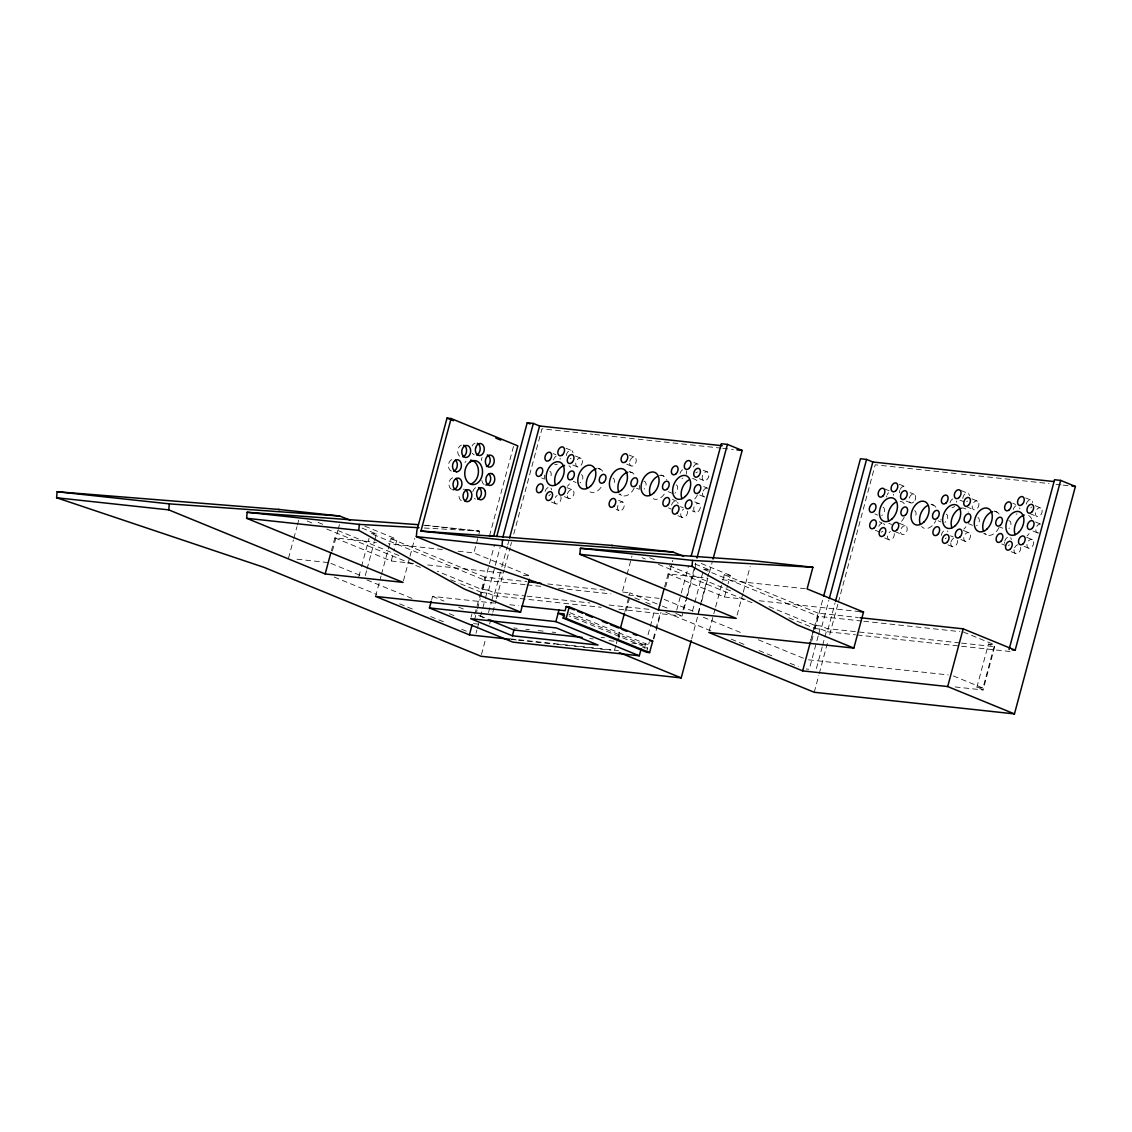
<?xml version="1.0" encoding="UTF-8"?>
<svg xmlns="http://www.w3.org/2000/svg" width="1132" height="1132" viewBox="0 0 1132 1132"><rect width="100%" height="100%" fill="white"/><g stroke="black" fill="none" stroke-linecap="round" stroke-linejoin="round"><path stroke-width="0.75" stroke-dasharray="5 3.75" d="M288.476 558.288L293.386 539.978M293.825 538.323L296.952 526.663M297.405 524.993L298.735 519.998M331.322 551.001L334.831 537.884L376.348 542.384M332.384 551.043L337.746 531.064M338.185 529.408L339.529 524.413M358.816 576.627L361.051 568.292M361.49 566.637L369.074 538.337M365.268 575.608L366.612 570.613M367.051 568.943L374.197 542.313M374.635 540.643L376.432 533.979L360.259 527.356M375.569 596.423L381.031 576.061M381.484 574.363L387.852 550.591M388.304 548.893L391.035 538.705L397.049 539.356L393.922 551.015M334.831 537.884L391.248 561.005L393.483 552.685M403.459 580.73L409.6 557.793M410.039 556.152L414.793 538.379M431.688 599.578L432.537 596.408L494.005 603.045M458.135 551.213L473.869 552.911L475.992 544.973M476.416 543.388L477.69 538.62M478.893 534.148L479.657 531.262L478.652 531.035L424.259 525.149M489.533 535.804L513.758 445.428M471.082 617.251L471.846 614.365M474.803 614.322L484.878 577.164L526.819 581.692M460.526 583.829L481.737 592.517L489.01 565.349M489.463 563.651L494.472 544.987M474.407 620.279L477.081 610.289M477.52 608.634L480.209 598.644M480.647 596.974L485.104 580.334L525.305 584.678M476.02 633.297L476.912 629.958M477.364 628.302L478.695 623.308M480.477 616.643L482.26 609.978M482.713 608.323L484.949 599.988M485.387 598.333L487.623 589.998L493.877 592.574L525.29 595.97M481.737 592.517L487.85 593.182L500.132 547.336M488.529 612.539L491.203 602.564M491.642 600.894L493.877 592.574M487.85 593.182L494.104 595.743L501.377 568.575M501.844 566.877L507.292 546.515M507.744 544.817L508.664 541.421M481.454 654.565L485.557 639.297M489.647 624.015L492.378 613.827M492.83 612.129L496.014 600.243M496.467 598.545L504.207 569.693M504.66 567.995L510.108 547.619M510.574 545.921L511.48 542.525M513.758 534.049L541.959 428.802L592.885 434.292M622.614 590.975L626.633 575.99M627.071 574.32L631.981 556.01M615.822 645.452L614.45 650.546L609.214 649.98M616.275 643.754L617.633 638.66M618.086 636.962L619.912 630.17M624.921 611.506L629.916 592.828L660.805 605.493M618.553 639.283L620.775 630.963M626.138 610.983L629.25 599.337M644.49 648.07L646.273 641.405M648.056 634.755L649.839 628.09M650.292 626.42L654.296 611.436M646.542 652.258L647.66 648.084L569.155 615.907M631.854 643.103L648.509 644.9L649.259 642.113M664.555 587.013L668.078 573.896L707.854 578.211M665.63 587.055L672.762 560.425M653.277 638.745L655.513 630.411M655.966 628.755L660.423 612.101M653.872 638.986L661.003 612.341M676.724 610.091L680.827 594.809M681.28 593.111L688.553 565.958M683.049 609.978L685.61 600.413M686.077 598.715L695.614 563.099M618.836 609.214L682.072 616.049L683.431 610.955M683.898 609.257L687.082 597.371M687.534 595.687L696.18 563.425M692.501 610.969L703.651 569.339L709.665 569.99L707.882 576.655M698.076 613.275L707.443 578.325M691.666 638.858L701.217 603.215M701.67 601.517L707.585 579.442M709.41 572.65L712.141 562.462M709.269 630.736L713.372 615.454M713.825 613.756L715.183 608.662M715.636 606.964L722.457 581.508M722.923 579.81L724.282 574.716L730.296 575.367L728.06 583.688M668.078 573.896L724.494 597.017L727.607 585.357M737.13 615.101L742.833 593.805M743.271 592.163L750.176 566.439M959.78 642.919L827.124 628.571L820.856 626.01L814.743 625.359L810.724 640.344L818.125 613.162L858.311 617.506M788.877 617.831L814.969 628.529L823.162 597.965M811.658 641.306L814.332 631.316M814.785 629.661L818.351 616.332L862.032 621.058M818.181 636L809.267 669.295L806.21 668.97M818.634 634.345L820.856 626.01M814.969 628.529L821.096 629.18L828.822 600.328M816.413 668.531L822.214 646.896M822.653 645.226L824.436 638.561M824.888 636.906L827.124 628.571M821.096 629.18L827.351 631.755L835.076 602.889M814.248 692.275L818.79 675.295M819.243 673.597L827.888 641.349M829.714 634.557L837.892 604.007M838.359 602.309L875.192 464.799L959.497 473.912M976.831 687.407L988.434 644.122L994.561 644.787L982.958 688.072L976.831 687.407L983.1 689.968L994.688 646.683L988.434 644.122M464.927 462.45L465.96 461.502M452.644 477.803L451.541 478.369A6.042 4.429 -83.8 0 0 448.951 484.284A6.042 4.429 -83.8 0 0 451.852 489.42M424.245 528.007L478.652 531.035M423.708 525.248L479.657 531.262M442.386 549.529L388.446 543.7M805.361 588.739L719.966 579.527M594.64 434.49L721.084 448.145M722.839 448.343L733.38 449.475M961.252 474.11L985.831 476.756M987.585 476.954L1049.053 483.59M1056.085 484.355L1061.349 484.921M1063.104 485.104L1068.382 485.685M376.432 533.979L370.419 533.342L485.104 580.334M391.248 561.005L413.845 563.439M427.74 564.953L504.207 573.202M523.324 575.268L530.285 576.032L473.869 552.911M724.494 597.017L745.337 599.267M759.247 600.767L860.051 611.662M547.789 583.956L605.45 590.182M622.925 592.078L629.916 592.828M296.98 559.208L329.27 562.703M628.515 595.036L659.107 598.347M527.045 584.862L541.025 586.376M558.5 588.258L610.926 593.918M863.787 621.242L959.894 631.628M487.623 589.998L481.496 589.347L437.377 571.264M527.045 596.154L589.885 602.946M609.087 605.012L650.971 609.54M961.521 643.103L994.688 646.683M494.104 595.743L601.262 607.318M827.351 631.755L855.452 634.783M857.207 634.981L1010.041 651.494M509.81 604.757L518.583 605.705M473.516 623.619L480.506 624.369M513.702 627.963L517.197 628.331M525.927 629.279L529.422 629.661M538.167 630.595L543.402 631.161M552.147 632.109L555.642 632.491M601.078 637.401L604.573 637.783M808.503 659.815L948.291 674.913M589.701 638.547L593.225 638.929M609.03 640.641L614.294 641.207M647.66 648.084L641.547 647.419L642.396 644.25L568.788 614.082M510.207 638.873L618.426 650.56M955.167 686.954L983.1 689.968M511.353 639.41L516.602 639.976M518.343 640.16L555.034 644.122M556.788 644.306L581.254 646.952M582.994 647.15L607.46 649.782M1025.691 497.924L1031.337 500.245M1035.115 505.679L1040.761 507.999A4.684 3.113 -67.7 0 1 1040.181 515.64A4.684 3.113 -67.7 0 1 1035.426 513.065A4.684 3.113 -67.7 0 1 1040.761 507.999M1012.758 503.273L1015.588 504.433M1029.752 513.574L1036.813 516.461M961.054 490.51L968.115 493.411M1035.497 521.993L1041.157 524.314M971.893 498.858L977.539 501.165A4.684 3.113 -67.7 0 1 976.958 508.806A4.684 3.113 -67.7 0 1 972.204 506.23A4.684 3.113 -67.7 0 1 977.539 501.165M994.207 510.985L997.037 512.145M959.922 500.132L964.167 501.872M1032.964 531.035L1037.209 532.776M966.516 506.74L973.591 509.641M899.247 484.27L904.893 486.576M1026.639 537.318L1032.285 539.624A4.684 3.113 -67.7 0 1 1031.705 547.265A4.684 3.113 -67.7 0 1 1026.95 544.69A4.684 3.113 -67.7 0 1 1032.285 539.624M999.938 527.045L1002.768 528.205M910.086 492.604L914.316 494.344M930.985 504.15L933.815 505.311M884.899 489.024L889.144 490.764M968.327 523.635L972.572 525.375M1024.092 546.36L1028.337 548.086M906.124 501.066L910.369 502.806M983.666 533.554L986.496 534.714M1001.749 543.94L1005.98 545.681M963.417 530.483L969.063 532.804A4.684 3.113 -67.7 0 1 968.483 540.431A4.684 3.113 -67.7 0 1 963.728 537.856A4.684 3.113 -67.7 0 1 969.063 532.804M938.131 520.791L940.961 521.951M1011.159 551.694L1015.404 553.435M960.87 539.525L965.115 541.266M950.484 535.818L953.314 536.978M898.78 523.069L905.841 525.97A4.684 3.113 -67.7 0 1 905.26 533.596A4.684 3.113 -67.7 0 1 900.506 531.021A4.684 3.113 -67.7 0 1 905.841 525.97M874.909 513.956L877.739 515.117M947.937 544.86L952.182 546.6M888.832 523.309L891.662 524.456M879.253 521.81L882.083 522.97M894.832 531.531L901.893 534.431M875.305 530.271L879.536 532.012M884.715 538.04L888.96 539.766M693.859 462.493L698.104 464.233M703.283 470.261L707.514 471.987A4.684 3.113 -67.7 0 1 706.934 479.628A4.684 3.113 -67.7 0 1 702.18 477.053A4.684 3.113 -67.7 0 1 707.514 471.987M699.335 478.723L703.566 480.449M692.572 478.383L695.402 479.543A12.466 8.292 -67.7 0 1 698.359 483.039M629.222 455.092L634.882 457.399M703.68 486.562L707.91 488.302M660.961 474.973L663.791 476.133M626.689 464.134L630.92 465.86M699.717 495.038L703.962 496.764M629.35 471.549L632.18 472.709M566 448.258L571.66 450.564M694.807 501.886L699.052 503.613A4.684 3.113 -67.7 0 1 698.458 511.254A4.684 3.113 -67.7 0 1 693.704 508.678A4.684 3.113 -67.7 0 1 699.052 503.613M668.106 491.613L672.351 493.354M575.424 456.012L581.07 458.333A4.684 3.113 -67.7 0 1 580.49 465.96A4.684 3.113 -67.7 0 1 575.735 463.384A4.684 3.113 -67.7 0 1 581.07 458.333M597.738 468.139L600.568 469.299M672.45 499.467L676.695 501.207M553.067 453.592L555.897 454.753M692.275 510.928L695.09 512.088M636.495 488.203L639.325 489.364M680.459 506.641L683.289 507.801M572.891 465.054L577.122 466.794M668.503 507.928L671.333 509.089M677.927 515.683L682.157 517.423M618.808 494.132L621.638 495.278M573.273 481.369L576.103 482.529M618.652 500.386L622.897 502.127A4.684 3.113 -67.7 0 1 622.303 509.768A4.684 3.113 -67.7 0 1 617.548 507.193A4.684 3.113 -67.7 0 1 622.897 502.127M566.948 487.637L572.608 489.958M541.662 477.959L544.492 479.105M616.119 509.442L618.935 510.589M564.415 496.679L568.646 498.42M551.482 502.028L555.713 503.768M701.274 563.481L730.296 575.367M724.282 574.716L818.125 613.162M695.119 564.033L709.665 569.99M703.651 569.339L818.351 616.332M649.669 557.708L656.206 560.397M669.281 565.745L733.027 591.866M768.982 606.596L814.743 625.359M642.056 557.68L645.325 559.01M658.371 564.359L752.978 603.13M664.13 599.38L693.223 611.294M703.368 617.265L743.752 633.807M758.298 639.764L803.522 658.3M675.818 613.487L682.072 616.049M665.857 612.384L711.618 631.132M731.23 639.17L745.946 645.198M759.02 650.56L773.722 656.588M790.065 663.281L798.244 666.635M364.815 526.154L397.049 539.356M391.035 538.705L484.878 577.164M570.004 612.737L648.509 644.9M318.05 522.376L324.587 525.05M337.661 530.413L401.407 556.534M307.182 521.003L313.705 523.663M326.752 529.012L421.373 567.783M450.734 579.81L458.899 583.164M432.537 596.408L443.985 601.092M458.701 607.12L465.252 609.808M479.968 615.836L486.505 618.525M478.652 615.553L485.062 618.185M330.884 563.368L361.589 575.947M366.895 579.938L412.119 598.46M449.277 613.686L454.13 615.667M334.237 577.051L376.744 594.456M399.624 603.837L414.326 609.865M430.669 616.558L445.385 622.586M461.729 629.279L466.639 631.288M963.389 632.01L994.561 644.787M953.342 675.931L982.958 688.072M662.432 606.158L667.3 608.153M634.826 597.922L639.495 599.833M645.735 602.394L650.405 604.304M484.185 484.454L483.675 484.128A6.042 4.429 -83.8 0 1 481.864 480.407M598.488 468.648A12.466 8.292 -67.7 0 1 603.526 472.794M601.007 487.34A12.466 8.292 -67.7 0 1 590.027 491.868M568.957 465.875A12.466 8.292 -67.7 0 1 570.67 467.29M569.396 483.916A12.466 8.292 -67.7 0 1 567.387 486.251M581.466 474.648A4.684 3.113 -67.7 0 1 582.782 478.624A4.684 3.113 -67.7 0 1 580.037 482.925M567.472 493.849A4.684 3.113 -67.7 0 1 573.047 490.283A4.684 3.113 -67.7 0 1 571.745 497.839A4.684 3.113 -67.7 0 1 567.259 495.009M566.311 455.63A4.684 3.113 -67.7 0 1 569.58 450.536A4.684 3.113 -67.7 0 1 573.018 452.857M571.066 458.205A4.684 3.113 -67.7 0 1 570.217 458.842M560.085 458.205A4.684 3.113 -67.7 0 1 560.114 459.323M557.298 464.191A4.684 3.113 -67.7 0 1 554.779 464.375M553.59 459.804A4.684 3.113 -67.7 0 1 556.208 456.097M549.855 471.223A4.684 3.113 -67.7 0 1 549.275 478.864M544.803 478.383A4.684 3.113 -67.7 0 1 544.718 475.115M550.888 488.076A4.684 3.113 -67.7 0 1 551.609 489.831M550.407 494.302A4.684 3.113 -67.7 0 1 548.822 495.816M545.115 491.43A4.684 3.113 -67.7 0 1 548.61 487.368M560.779 496.608A4.684 3.113 -67.7 0 1 558.812 503.174A4.684 3.113 -67.7 0 1 554.411 501.816A4.684 3.113 -67.7 0 1 557.156 495.491M697.453 494.797A12.466 8.292 -67.7 0 1 693.831 499.905M704.741 497.005A4.684 3.113 -67.7 0 1 702.774 492.194M703.198 491.047A4.684 3.113 -67.7 0 1 707.132 488.062M671.559 505.098A4.684 3.113 -67.7 0 1 675.054 501.023A4.684 3.113 -67.7 0 1 678.054 503.499M676.299 484.892A4.684 3.113 -67.7 0 1 677.615 488.882A4.684 3.113 -67.7 0 1 674.87 493.17M686.275 470.884A4.684 3.113 -67.7 0 1 686.36 474.152M682.851 478.213A4.684 3.113 -67.7 0 1 681.988 478.284M680.035 473.473A4.684 3.113 -67.7 0 1 682.653 469.766M693.378 466.978A4.684 3.113 -67.7 0 1 699.208 465.549M697.51 471.874A4.684 3.113 -67.7 0 1 695.784 472.879M687.478 511.254A4.684 3.113 -67.7 0 1 684.676 517.239A4.684 3.113 -67.7 0 1 680.799 515.131A4.684 3.113 -67.7 0 1 683.601 509.145M643.91 481.227A4.684 3.113 -67.7 0 1 646.089 484.312A4.684 3.113 -67.7 0 1 644.108 489.109M639.637 488.628A4.684 3.113 -67.7 0 1 639.552 485.359M630.1 472.072A12.466 8.292 -67.7 0 1 633.892 474.124M634.231 487.963A12.466 8.292 -67.7 0 1 619.926 493.877M659.432 475.652A12.466 8.292 -67.7 0 1 666.748 479.628M664.229 494.16A12.466 8.292 -67.7 0 1 653.249 498.703M629.746 461.29A4.684 3.113 -67.7 0 1 635.321 457.724A4.684 3.113 -67.7 0 1 634.019 465.28A4.684 3.113 -67.7 0 1 629.534 462.464M613.077 478.058A4.684 3.113 -67.7 0 1 612.497 485.699M957.502 540.431A4.684 3.113 -67.7 0 1 954.262 546.629A4.684 3.113 -67.7 0 1 950.795 543.204M950.993 542.03A4.684 3.113 -67.7 0 1 953.611 538.323M900.181 489.321A4.684 3.113 -67.7 0 1 906.01 487.892M899.586 492.76A4.684 3.113 -67.7 0 1 899.756 490.467M1038.836 532.96A4.684 3.113 -67.7 0 1 1035.893 528.785A4.684 3.113 -67.7 0 1 1040.379 524.074M1026.2 504.136A4.684 3.113 -67.7 0 1 1029.71 500.061A4.684 3.113 -67.7 0 1 1032.709 502.537M1031.507 507.009A4.684 3.113 -67.7 0 1 1030.757 507.886M1008.768 520.663A4.684 3.113 -67.7 0 1 1010.947 523.734A4.684 3.113 -67.7 0 1 1008.952 528.531M1020.724 547.265A4.684 3.113 -67.7 0 1 1017.045 553.619A4.684 3.113 -67.7 0 1 1014.215 548.864M1014.64 547.718A4.684 3.113 -67.7 0 1 1017.725 544.789M1028.648 515.555A12.466 8.292 -67.7 0 1 1031.592 519.05M1029.073 533.596A12.466 8.292 -67.7 0 1 1027.078 535.917M1019.776 507.872A4.684 3.113 -67.7 0 1 1019.805 508.99M1016.975 513.857A4.684 3.113 -67.7 0 1 1016.097 514.225M1013.267 509.471A4.684 3.113 -67.7 0 1 1015.899 505.778M893.332 494.217A4.684 3.113 -67.7 0 1 893.36 495.321M886.625 496.976A4.684 3.113 -67.7 0 1 886.823 495.816M887.247 494.67A4.684 3.113 -67.7 0 1 888.606 492.745M883.102 507.235A4.684 3.113 -67.7 0 1 884.417 511.225A4.684 3.113 -67.7 0 1 881.672 515.513M1010.579 537.742A4.684 3.113 -67.7 0 1 1011.301 539.511M1009.348 544.846A4.684 3.113 -67.7 0 1 1008.499 545.497M1004.622 543.388A4.684 3.113 -67.7 0 1 1004.593 542.27M1004.806 541.11A4.684 3.113 -67.7 0 1 1007.423 537.403M956.554 501.052A4.684 3.113 -67.7 0 1 956.582 502.155M954.601 506.386A4.684 3.113 -67.7 0 1 952.012 507.461M950.045 502.65A4.684 3.113 -67.7 0 1 952.677 498.943M946.324 514.07A4.684 3.113 -67.7 0 1 947.64 518.06A4.684 3.113 -67.7 0 1 944.895 522.347M941.003 520.239A4.684 3.113 -67.7 0 1 940.989 519.121M961.054 508.254A12.466 8.292 -67.7 0 1 968.369 512.216M965.851 526.762A12.466 8.292 -67.7 0 1 963.856 529.083M947.357 530.908A4.684 3.113 -67.7 0 1 947.824 531.686M946.126 538.011A4.684 3.113 -67.7 0 1 945.277 538.662M941.371 535.436A4.684 3.113 -67.7 0 1 945.078 530.201M962.78 498.476A4.684 3.113 -67.7 0 1 966.049 493.382A4.684 3.113 -67.7 0 1 969.487 495.703M967.535 501.052A4.684 3.113 -67.7 0 1 966.686 501.688M883.498 523.55A4.684 3.113 -67.7 0 1 884.601 524.866M882.903 531.191A4.684 3.113 -67.7 0 1 881.177 532.196M878.772 526.295A4.684 3.113 -67.7 0 1 881.856 523.38M894.28 533.596A4.684 3.113 -67.7 0 1 891.478 539.582A4.684 3.113 -67.7 0 1 887.601 537.488A4.684 3.113 -67.7 0 1 890.389 531.502M913.736 501.971A4.684 3.113 -67.7 0 1 908.968 499.778A4.684 3.113 -67.7 0 1 913.807 494.146A4.684 3.113 -67.7 0 1 914.486 501.108M914.713 510.645A4.684 3.113 -67.7 0 1 914.118 518.286M900.124 501.25A12.466 8.292 -67.7 0 1 905.147 505.381M904.242 517.14A12.466 8.292 -67.7 0 1 900.633 522.248M931.735 504.66A12.466 8.292 -67.7 0 1 936.758 508.806M935.853 520.564A12.466 8.292 -67.7 0 1 934.24 523.338M932.244 525.673A12.466 8.292 -67.7 0 1 921.561 526.465M977.935 517.48A4.684 3.113 -67.7 0 1 979.251 521.47A4.684 3.113 -67.7 0 1 976.506 525.757M994.957 511.494A12.466 8.292 -67.7 0 1 999.981 515.64M999.075 527.385A12.466 8.292 -67.7 0 1 984.783 533.299M451.328 471.096A6.042 4.429 -83.8 0 1 448.541 464.389A6.042 4.429 -83.8 0 1 453.295 459.309M459.564 456.139A6.042 4.429 -83.8 0 1 458.715 455.149L458.092 453.875A6.042 4.429 -83.8 0 1 461.389 445.145M475.44 499.085A6.042 4.429 -83.8 0 1 474.407 498.448M472.808 491.613A6.042 4.429 -83.8 0 1 477.393 487.298M474.195 454.852A6.042 4.429 -83.8 0 1 472.327 453.225M472.115 445.937A6.042 4.429 -83.8 0 1 475.001 443.22M461.276 500.726A6.042 4.429 -83.8 0 1 459.465 492.76M463.243 489.25A6.042 4.429 -83.8 0 1 464.403 489.307M481.298 460.512A6.042 4.429 -83.8 0 1 482.105 457.526"/><path stroke-width="1.5" d="M691.213 640.556L681.209 677.898L481.001 656.263L263.982 567.344L56.6 497.755L57.124 491.741L278.43 509.4L339.614 516.008L350.312 520.211M418.472 524.682L247.144 512.272L246.62 518.286L403.02 582.372L325.167 573.952L168.767 509.881L169.305 503.867L57.124 491.741M529.394 579.301L520.607 612.101L464.191 588.98L358.787 530.413L359.311 524.399L418.982 527.71M1009.065 649.499L1054.543 479.742L1060.67 480.407L1075.4 486.435L1014.456 713.91L814.248 692.275L596.253 602.96L482.105 563.566L416.35 536.625L416.873 530.611L447.027 418.09L451.102 418.529L517.833 445.867L493.623 536.243L420.963 531.064L451.102 418.529M1014.456 713.91L947.696 686.558L802.659 670.88L708.816 632.434L853.853 648.098L863.518 612.03L807.102 588.923L812.903 567.274L750.7 560.425L580.391 548.284L579.853 554.298L736.253 618.383L658.414 609.964L502.014 545.879L502.537 539.879L420.963 531.064M853.853 648.098L797.437 624.991L692.02 566.41L692.558 560.411L812.903 567.274M325.167 573.952L330.884 552.642M641.094 649.089L639.297 655.782L512.853 642.127L429.438 607.941L431.235 601.248M520.607 612.101L375.569 596.423L469.412 634.868L472.143 624.68M496.736 536.497L527.215 422.76L533.342 423.425L539.596 425.986L722.287 445.725M502.863 537.162L533.342 423.425M509.57 538.025L539.596 425.986M512.4 635.788L598.05 645.042L556.35 627.949L470.686 618.695L512.4 635.788L513.942 630.015L582.117 637.373M429.438 607.941L555.883 621.61L558.982 610.063M522.093 606.087L565.094 610.728L566.212 606.54L569.283 606.879L652.697 641.052L649.598 652.598L646.542 652.258L563.128 618.086L564.245 613.898L558.133 613.247L564.67 615.921M563.128 618.086L566.184 618.412L569.283 606.879M620.364 628.472L624.454 613.204M658.414 609.964L664.116 588.654M691.284 555.77L721.296 443.73L727.423 444.395L742.153 450.423L713.047 559.067M696.972 558.019L727.423 444.395M802.659 670.88L810.385 642.028M823.615 596.267L860.462 458.771L866.574 459.422L872.829 461.998L1053.779 481.539M829.275 598.63L866.574 459.422M835.529 601.191L872.829 461.998M947.696 686.558L963.162 628.84L1015.178 650.164L1060.67 480.407M486.477 466.526L487.595 465.96A6.042 4.429 -83.8 0 0 490.184 460.045A6.042 4.429 -83.8 0 0 487.284 454.894M169.305 503.867L339.614 516.008M502.537 539.879L672.861 552.02L683.544 556.222M672.861 552.02L611.676 545.398L489.533 535.804L493.623 536.243M736.89 449.857L742.153 450.423M1071.891 486.053L1075.4 486.435M247.144 512.272L359.311 524.399M580.391 548.284L692.558 560.411M56.6 497.755L168.767 509.881M246.62 518.286L358.787 530.413M416.35 536.625L502.014 545.879M579.853 554.298L692.02 566.41M860.051 611.662L863.518 612.03M528.573 581.876L540.799 583.206M860.065 617.704L963.162 628.84M1012.121 649.825L1015.178 650.164M649.627 640.726L652.697 641.052M469.412 634.868L509.612 639.212M611.676 545.398L612.695 545.638M278.43 509.4L279.448 509.641M527.215 422.76L530.158 423.962M447.027 418.09L453.536 420.764M495.844 438.098L500.726 440.093M566.212 606.54L574.391 609.893M577.66 611.238L582.57 613.247M585.838 614.591L592.39 617.265M602.196 621.284L607.106 623.293M610.374 624.638L618.553 627.991M621.822 629.335L626.732 631.345M633.269 634.019L636.552 635.363M566.184 618.412L649.598 652.598M555.883 621.61L639.297 655.782M619.331 652.541L681.209 677.898M488.274 619.501L513.942 630.015M587.083 488.373A12.466 8.292 -67.7 0 1 596.21 468.832M555.472 484.963A12.466 8.292 -67.7 0 1 564.599 465.408M681.917 498.618A12.466 8.292 -67.7 0 1 688.681 480.039M618.695 491.783A12.466 8.292 -67.7 0 1 627.821 472.242M650.306 495.208A12.466 8.292 -67.7 0 1 657.069 476.629M1015.149 534.629A12.466 8.292 -67.7 0 1 1024.276 515.088M951.927 527.795A12.466 8.292 -67.7 0 1 961.054 508.254M888.705 520.961A12.466 8.292 -67.7 0 1 895.483 502.396M920.316 524.385A12.466 8.292 -67.7 0 1 927.094 505.806M983.538 531.219A12.466 8.292 -67.7 0 1 992.665 511.664M463.681 445.23A6.042 4.429 -83.8 0 1 466.186 448.13L466.526 449.602A6.042 4.429 -83.8 0 1 462.889 456.861M478.525 487.552A6.042 4.429 -83.8 0 1 480.407 489.18L481.029 490.439A6.042 4.429 -83.8 0 1 477.732 499.17M488.812 473.869A6.042 4.429 -83.8 0 1 490.411 480.704A6.042 4.429 -83.8 0 1 485.826 485.02M455.97 478.525A6.042 4.429 -83.8 0 1 456.224 488.019L455.248 488.939A6.042 4.429 -83.8 0 1 452.984 489.675M470.516 460.13A12.07 8.858 -83.8 0 1 476.487 463.993L477.704 466.568A12.07 8.858 -83.8 0 1 475.143 481.015L473.162 482.826A12.07 8.858 -83.8 0 1 470.926 483.902M465.478 489.76A6.042 4.429 -83.8 0 1 467.799 495.448A6.042 4.429 -83.8 0 1 464.658 500.882M455.446 460.186A6.042 4.429 -83.8 0 1 457.215 466.271A6.042 4.429 -83.8 0 1 453.621 471.181M477.294 443.305A6.042 4.429 -83.8 0 1 479.911 450.791L479.374 452.22A6.042 4.429 -83.8 0 1 476.487 454.923M475.652 447.805L475.398 449.362A6.042 4.429 -83.8 0 0 478.284 455.29A6.042 4.429 -83.8 0 0 483.449 452.659L484.001 451.229A6.042 4.429 -83.8 0 0 481.369 443.744A6.042 4.429 -83.8 0 0 475.652 447.805M487.963 455.828L486.972 456.748A6.042 4.429 -83.8 0 0 485.77 463.978A6.042 4.429 -83.8 0 0 490.552 466.964L491.67 466.398A6.042 4.429 -83.8 0 0 493.849 458.234A6.042 4.429 -83.8 0 0 487.963 455.828M460.314 488.458L459.323 489.378A6.042 4.429 -83.8 0 1 453.423 486.958A6.042 4.429 -83.8 0 1 455.616 478.808L456.72 478.242A6.042 4.429 -83.8 0 1 461.516 481.213A6.042 4.429 -83.8 0 1 460.314 488.458M470.049 461.941L468.068 463.752A12.07 8.858 -83.8 0 0 465.507 478.199L466.709 480.76A12.07 8.858 -83.8 0 0 477.237 483.265L479.218 481.454A12.07 8.858 -83.8 0 0 481.779 467.007L480.576 464.445A12.07 8.858 -83.8 0 0 470.049 461.941M491.868 473.671L490.736 473.417A6.042 4.429 -83.8 0 0 486.152 477.732A6.042 4.429 -83.8 0 0 487.75 484.567L488.783 485.203A6.042 4.429 -83.8 0 0 494.5 481.142A6.042 4.429 -83.8 0 0 491.868 473.671M456.55 471.789L455.418 471.535A6.042 4.429 -83.8 0 1 452.786 464.063A6.042 4.429 -83.8 0 1 458.502 459.988L459.535 460.639A6.042 4.429 -83.8 0 1 461.134 467.474A6.042 4.429 -83.8 0 1 456.55 471.789M485.104 490.892L484.482 489.618A6.042 4.429 -83.8 0 0 479.204 488.472A6.042 4.429 -83.8 0 0 476.685 495.165L477.025 496.637A6.042 4.429 -83.8 0 0 482.925 499.042A6.042 4.429 -83.8 0 0 485.104 490.892M462.79 455.588L462.181 454.314A6.042 4.429 -83.8 0 1 464.361 446.15A6.042 4.429 -83.8 0 1 470.261 448.569L470.601 450.041A6.042 4.429 -83.8 0 1 468.068 456.734A6.042 4.429 -83.8 0 1 462.79 455.588M613.827 506.287A4.684 3.113 -67.7 0 0 614.407 498.66A4.684 3.113 -67.7 0 0 609.073 503.712A4.684 3.113 -67.7 0 0 613.827 506.287M604.007 482.218A4.684 3.113 -67.7 0 0 604.601 474.577A4.684 3.113 -67.7 0 0 599.267 479.643A4.684 3.113 -67.7 0 0 604.007 482.218M625.812 461.559A4.684 3.113 -67.7 0 0 626.392 453.932A4.684 3.113 -67.7 0 0 621.058 458.984A4.684 3.113 -67.7 0 0 625.812 461.559M653.744 493.014A12.466 8.292 -67.7 0 0 655.315 472.652A12.466 8.292 -67.7 0 0 641.066 486.152A12.466 8.292 -67.7 0 0 653.744 493.014M622.133 489.604A12.466 8.292 -67.7 0 0 623.704 469.242A12.466 8.292 -67.7 0 0 609.455 482.727A12.466 8.292 -67.7 0 0 622.133 489.604M635.618 485.642A4.684 3.113 -67.7 0 0 636.212 478.001A4.684 3.113 -67.7 0 0 630.878 483.053A4.684 3.113 -67.7 0 0 635.618 485.642M677.049 513.121A4.684 3.113 -67.7 0 0 677.629 505.48A4.684 3.113 -67.7 0 0 672.295 510.546A4.684 3.113 -67.7 0 0 677.049 513.121M689.034 468.393A4.684 3.113 -67.7 0 0 689.614 460.752A4.684 3.113 -67.7 0 0 684.28 465.818A4.684 3.113 -67.7 0 0 689.034 468.393M676.101 473.742A4.684 3.113 -67.7 0 0 676.681 466.101A4.684 3.113 -67.7 0 0 671.347 471.167A4.684 3.113 -67.7 0 0 676.101 473.742M667.229 489.052A4.684 3.113 -67.7 0 0 667.823 481.411A4.684 3.113 -67.7 0 0 662.489 486.477A4.684 3.113 -67.7 0 0 667.229 489.052M667.625 505.367A4.684 3.113 -67.7 0 0 668.22 497.726A4.684 3.113 -67.7 0 0 662.871 502.792A4.684 3.113 -67.7 0 0 667.625 505.367M689.982 507.787A4.684 3.113 -67.7 0 0 690.562 500.146A4.684 3.113 -67.7 0 0 685.228 505.197A4.684 3.113 -67.7 0 0 689.982 507.787M698.84 492.462A4.684 3.113 -67.7 0 0 699.435 484.836A4.684 3.113 -67.7 0 0 694.1 489.887A4.684 3.113 -67.7 0 0 698.84 492.462M698.458 476.148A4.684 3.113 -67.7 0 0 699.038 468.521A4.684 3.113 -67.7 0 0 693.704 473.572A4.684 3.113 -67.7 0 0 698.458 476.148M685.355 496.439A12.466 8.292 -67.7 0 0 686.926 476.077A12.466 8.292 -67.7 0 0 672.677 489.562A12.466 8.292 -67.7 0 0 685.355 496.439M550.605 499.467A4.684 3.113 -67.7 0 0 551.185 491.826A4.684 3.113 -67.7 0 0 545.85 496.877A4.684 3.113 -67.7 0 0 550.605 499.467M541.181 491.698A4.684 3.113 -67.7 0 0 541.775 484.072A4.684 3.113 -67.7 0 0 536.427 489.123A4.684 3.113 -67.7 0 0 541.181 491.698M540.785 475.383A4.684 3.113 -67.7 0 0 541.379 467.757A4.684 3.113 -67.7 0 0 536.044 472.808A4.684 3.113 -67.7 0 0 540.785 475.383M549.657 460.073A4.684 3.113 -67.7 0 0 550.237 452.432A4.684 3.113 -67.7 0 0 544.902 457.498A4.684 3.113 -67.7 0 0 549.657 460.073M572.014 462.493A4.684 3.113 -67.7 0 0 572.594 454.852A4.684 3.113 -67.7 0 0 567.259 459.917A4.684 3.113 -67.7 0 0 572.014 462.493M562.59 454.739A4.684 3.113 -67.7 0 0 563.17 447.098A4.684 3.113 -67.7 0 0 557.835 452.149A4.684 3.113 -67.7 0 0 562.59 454.739M563.538 494.118A4.684 3.113 -67.7 0 0 564.118 486.477A4.684 3.113 -67.7 0 0 558.784 491.543A4.684 3.113 -67.7 0 0 563.538 494.118M572.396 478.808A4.684 3.113 -67.7 0 0 572.99 471.167A4.684 3.113 -67.7 0 0 567.656 476.232A4.684 3.113 -67.7 0 0 572.396 478.808M558.911 482.77A12.466 8.292 -67.7 0 0 560.482 462.408A12.466 8.292 -67.7 0 0 546.232 475.893A12.466 8.292 -67.7 0 0 558.911 482.77M590.522 486.18A12.466 8.292 -67.7 0 0 592.093 465.818A12.466 8.292 -67.7 0 0 577.844 479.317A12.466 8.292 -67.7 0 0 590.522 486.18M1000.872 541.379A4.684 3.113 -67.7 0 0 1001.452 533.738A4.684 3.113 -67.7 0 0 996.118 538.804A4.684 3.113 -67.7 0 0 1000.872 541.379M1000.476 525.064A4.684 3.113 -67.7 0 0 1001.07 517.423A4.684 3.113 -67.7 0 0 995.721 522.489A4.684 3.113 -67.7 0 0 1000.476 525.064M1023.215 543.784A4.684 3.113 -67.7 0 0 1023.809 536.158A4.684 3.113 -67.7 0 0 1018.475 541.209A4.684 3.113 -67.7 0 0 1023.215 543.784M1031.691 512.159A4.684 3.113 -67.7 0 0 1032.285 504.532A4.684 3.113 -67.7 0 0 1026.95 509.584A4.684 3.113 -67.7 0 0 1031.691 512.159M1018.588 532.436A12.466 8.292 -67.7 0 0 1020.158 512.074A12.466 8.292 -67.7 0 0 1005.923 525.573A12.466 8.292 -67.7 0 0 1018.588 532.436M1032.087 528.474A4.684 3.113 -67.7 0 0 1032.681 520.847A4.684 3.113 -67.7 0 0 1027.332 525.899A4.684 3.113 -67.7 0 0 1032.087 528.474M874.031 511.395A4.684 3.113 -67.7 0 0 874.626 503.768A4.684 3.113 -67.7 0 0 869.277 508.82A4.684 3.113 -67.7 0 0 874.031 511.395M874.428 527.71A4.684 3.113 -67.7 0 0 875.008 520.069A4.684 3.113 -67.7 0 0 869.673 525.135A4.684 3.113 -67.7 0 0 874.428 527.71M883.851 535.464A4.684 3.113 -67.7 0 0 884.432 527.837A4.684 3.113 -67.7 0 0 879.097 532.889A4.684 3.113 -67.7 0 0 883.851 535.464M882.903 496.085A4.684 3.113 -67.7 0 0 883.484 488.444A4.684 3.113 -67.7 0 0 878.149 493.51A4.684 3.113 -67.7 0 0 882.903 496.085M1022.281 504.405A4.684 3.113 -67.7 0 0 1022.861 496.764A4.684 3.113 -67.7 0 0 1017.527 501.83A4.684 3.113 -67.7 0 0 1022.281 504.405M1010.296 549.133A4.684 3.113 -67.7 0 0 1010.876 541.492A4.684 3.113 -67.7 0 0 1005.541 546.558A4.684 3.113 -67.7 0 0 1010.296 549.133M1009.348 509.754A4.684 3.113 -67.7 0 0 1009.928 502.113A4.684 3.113 -67.7 0 0 1004.593 507.164A4.684 3.113 -67.7 0 0 1009.348 509.754M923.754 522.192A12.466 8.292 -67.7 0 0 925.325 501.83A12.466 8.292 -67.7 0 0 911.09 515.329A12.466 8.292 -67.7 0 0 923.754 522.192M947.074 542.299A4.684 3.113 -67.7 0 0 947.654 534.672A4.684 3.113 -67.7 0 0 942.319 539.723A4.684 3.113 -67.7 0 0 947.074 542.299M892.143 518.781A12.466 8.292 -67.7 0 0 893.714 498.42A12.466 8.292 -67.7 0 0 879.479 511.905A12.466 8.292 -67.7 0 0 892.143 518.781M905.246 498.505A4.684 3.113 -67.7 0 0 905.841 490.863A4.684 3.113 -67.7 0 0 900.506 495.929A4.684 3.113 -67.7 0 0 905.246 498.505M895.837 490.736A4.684 3.113 -67.7 0 0 896.417 483.109A4.684 3.113 -67.7 0 0 891.082 488.161A4.684 3.113 -67.7 0 0 895.837 490.736M959.059 497.571A4.684 3.113 -67.7 0 0 959.639 489.944A4.684 3.113 -67.7 0 0 954.304 494.995A4.684 3.113 -67.7 0 0 959.059 497.571M905.642 514.819A4.684 3.113 -67.7 0 0 906.237 507.178A4.684 3.113 -67.7 0 0 900.888 512.23A4.684 3.113 -67.7 0 0 905.642 514.819M937.65 534.545A4.684 3.113 -67.7 0 0 938.23 526.904A4.684 3.113 -67.7 0 0 932.895 531.969A4.684 3.113 -67.7 0 0 937.65 534.545M986.977 529.026A12.466 8.292 -67.7 0 0 988.547 508.664A12.466 8.292 -67.7 0 0 974.312 522.149A12.466 8.292 -67.7 0 0 986.977 529.026M955.366 525.616A12.466 8.292 -67.7 0 0 956.936 505.254A12.466 8.292 -67.7 0 0 942.701 518.739A12.466 8.292 -67.7 0 0 955.366 525.616M968.468 505.325A4.684 3.113 -67.7 0 0 969.063 497.698A4.684 3.113 -67.7 0 0 963.728 502.75A4.684 3.113 -67.7 0 0 968.468 505.325M959.993 536.964A4.684 3.113 -67.7 0 0 960.587 529.323A4.684 3.113 -67.7 0 0 955.252 534.389A4.684 3.113 -67.7 0 0 959.993 536.964M946.126 502.919A4.684 3.113 -67.7 0 0 946.706 495.278A4.684 3.113 -67.7 0 0 941.371 500.344A4.684 3.113 -67.7 0 0 946.126 502.919M937.254 518.23A4.684 3.113 -67.7 0 0 937.848 510.589A4.684 3.113 -67.7 0 0 932.499 515.654A4.684 3.113 -67.7 0 0 937.254 518.23M896.77 530.13A4.684 3.113 -67.7 0 0 897.365 522.489A4.684 3.113 -67.7 0 0 892.03 527.554A4.684 3.113 -67.7 0 0 896.77 530.13M968.865 521.64A4.684 3.113 -67.7 0 0 969.459 514.013A4.684 3.113 -67.7 0 0 964.11 519.064A4.684 3.113 -67.7 0 0 968.865 521.64M470.7 499.509A6.042 4.429 -83.8 0 0 468.478 489.746A6.042 4.429 -83.8 0 0 463.2 497.797A6.042 4.429 -83.8 0 0 470.7 499.509"/></g></svg>
